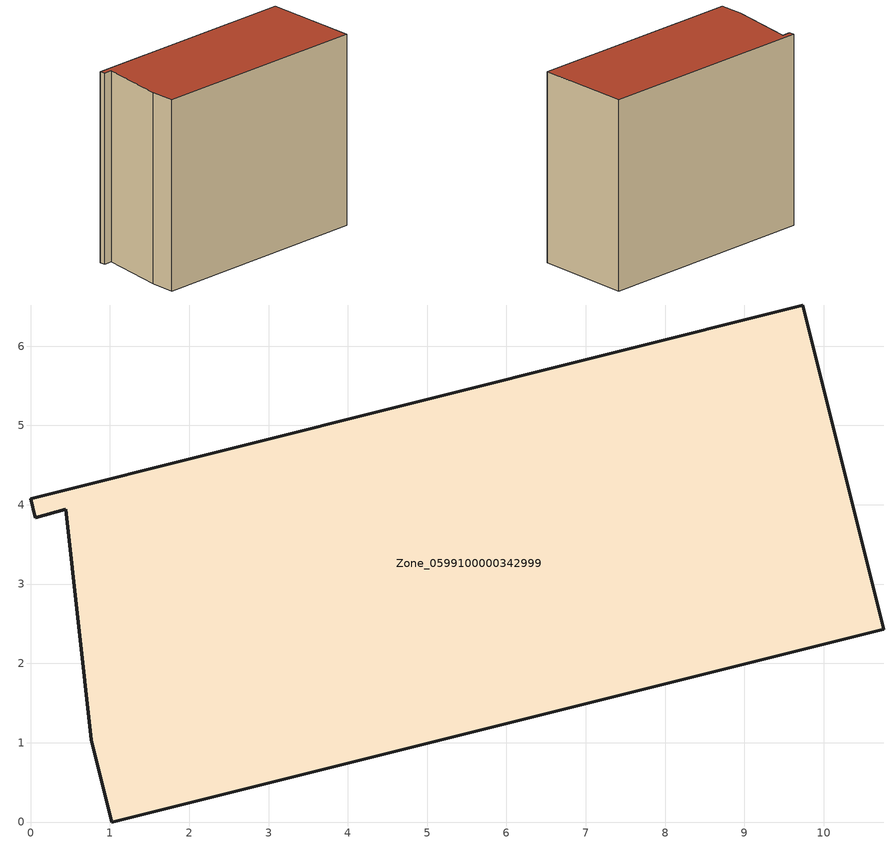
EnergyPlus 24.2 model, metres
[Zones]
Zone_0599100000342999
 floor ground (C_G): 0.45,3.95 0.06,3.84 0,4.08 9.73,6.52 10.76,2.43 1.02,0 0.76,1.04 z0
 wall outside (C_F): 1.02,0 10.76,2.43 9.73,6.52 0,4.08 0.06,3.84 0.45,3.95 0.76,1.04 1.02,0 z0:8.53
 roof outside (C_R): 0.06,3.84 0.45,3.95 0.76,1.04 1.02,0 10.76,2.43 9.73,6.52 0,4.08 z8.53
[BUILDING]
Pand.0599100000342999: North Axis=0; Terrain=City; Loads Convergence Tolerance Value=0.04; Temperature Convergence Tolerance Value=0.4; Solar Distribution=FullExterior; Maximum Number of Warmup Days=25; Minimum Number of Warmup Days=1
[Site:Location]
Rotterdam.The.Hague.AP_ZH_NLD Design_Conditions: Latitude=51.96; Longitude=4.45; Time Zone=1; Elevation=-4.5
[SITE:GROUNDTEMPERATURE:BUILDINGSURFACE]
18, 18, 18, 18, 18, 18, 18, 18, 18, 18, 18, 18
[MATERIAL] Thermal Absorptance=0.9; Solar Absorptance=0.7; Visible Absorptance=0.7
Name | Roughness | Thickness | Conductivity | Density | Specific Heat
G.TI.1992-2005 | MediumSmooth | 0.15 | 0.06 | 540 | 1210
F.TI.1992-2005 | Rough | 0.3 | 0.12 | 1920 | 840
R.TI.1992-2005 | MediumRough | 0.2 | 0.08 | 1500 | 1000
[CONSTRUCTION]
C_G: G.TI.1992-2005
C_F: F.TI.1992-2005
C_R: R.TI.1992-2005
[ZONE]
Zone_0599100000342999: Type=1; Multiplier=1; Ceiling Height=Autocalculate; Volume=Autocalculate; Floor Area=autocalculate; Part of Total Floor Area=Yes
[ZONEINFILTRATION:DESIGNFLOWRATE]
Infil_Zone_0599100000342999: Zone or ZoneList or Space or SpaceList=Zone_0599100000342999; Schedule=AlwaysOn; Design Flow Rate Calculation Method=Flow/Area; Flow Rate per Floor Area=0.0015; Constant Term Coefficient=1; Temperature Term Coefficient=0; Velocity Term Coefficient=0; Velocity Squared Term Coefficient=0
[HVACTEMPLATE:ZONE:IDEALLOADSAIRSYSTEM]
Zone_0599100000342999: Maximum Heating Supply Air Temperature=50; Minimum Cooling Supply Air Temperature=13; Maximum Heating Supply Air Humidity Ratio=0.0156; Minimum Cooling Supply Air Humidity Ratio=0.0077; Heating Limit=NoLimit; Cooling Limit=NoLimit; Dehumidification Control Type=ConstantSensibleHeatRatio; Cooling Sensible Heat Ratio=0.7; Dehumidification Setpoint=60; Humidification Control Type=None; Humidification Setpoint=30; Outdoor Air Method=None; Outdoor Air Flow Rate per Person=0.00944; Outdoor Air Flow Rate per Zone Floor Area=0; Outdoor Air Flow Rate per Zone=0; Demand Controlled Ventilation Type=None; Outdoor Air Economizer Type=NoEconomizer; Heat Recovery Type=None; Sensible Heat Recovery Effectiveness=0.7; Latent Heat Recovery Effectiveness=0.65
[ZONECONTROL:THERMOSTAT]
ThermostatControl_Zone_0599100000342999: Zone or ZoneList=Zone_0599100000342999; Control Type Schedule=DualSetpointControlType; Control 1=Thermostat_Zone_0599100000342999; Temperature Difference Between Cutout And Setpoint=0
[THERMOSTATSETPOINT:DUALSETPOINT]
Thermostat_Zone_0599100000342999: Heating Setpoint Temperature Schedule=HeatingSetpoint_Zone_0599100000342999; Cooling Setpoint Temperature Schedule=CoolingSetpoint_Zone_0599100000342999
[SCHEDULE:COMPACT]
HeatingSetpoint_Zone_0599100000342999: Through: 12/31, For: AllDays, Until: 24:00, 21
CoolingSetpoint_Zone_0599100000342999: Through: 12/31, For: AllDays, Until: 24:00, 24
DualSetpointControlType: Through: 12/31, For: AllDays, Until: 24:00, 4
AlwaysOn: Through: 12/31, For: AllDays, Until: 24:00, 1
